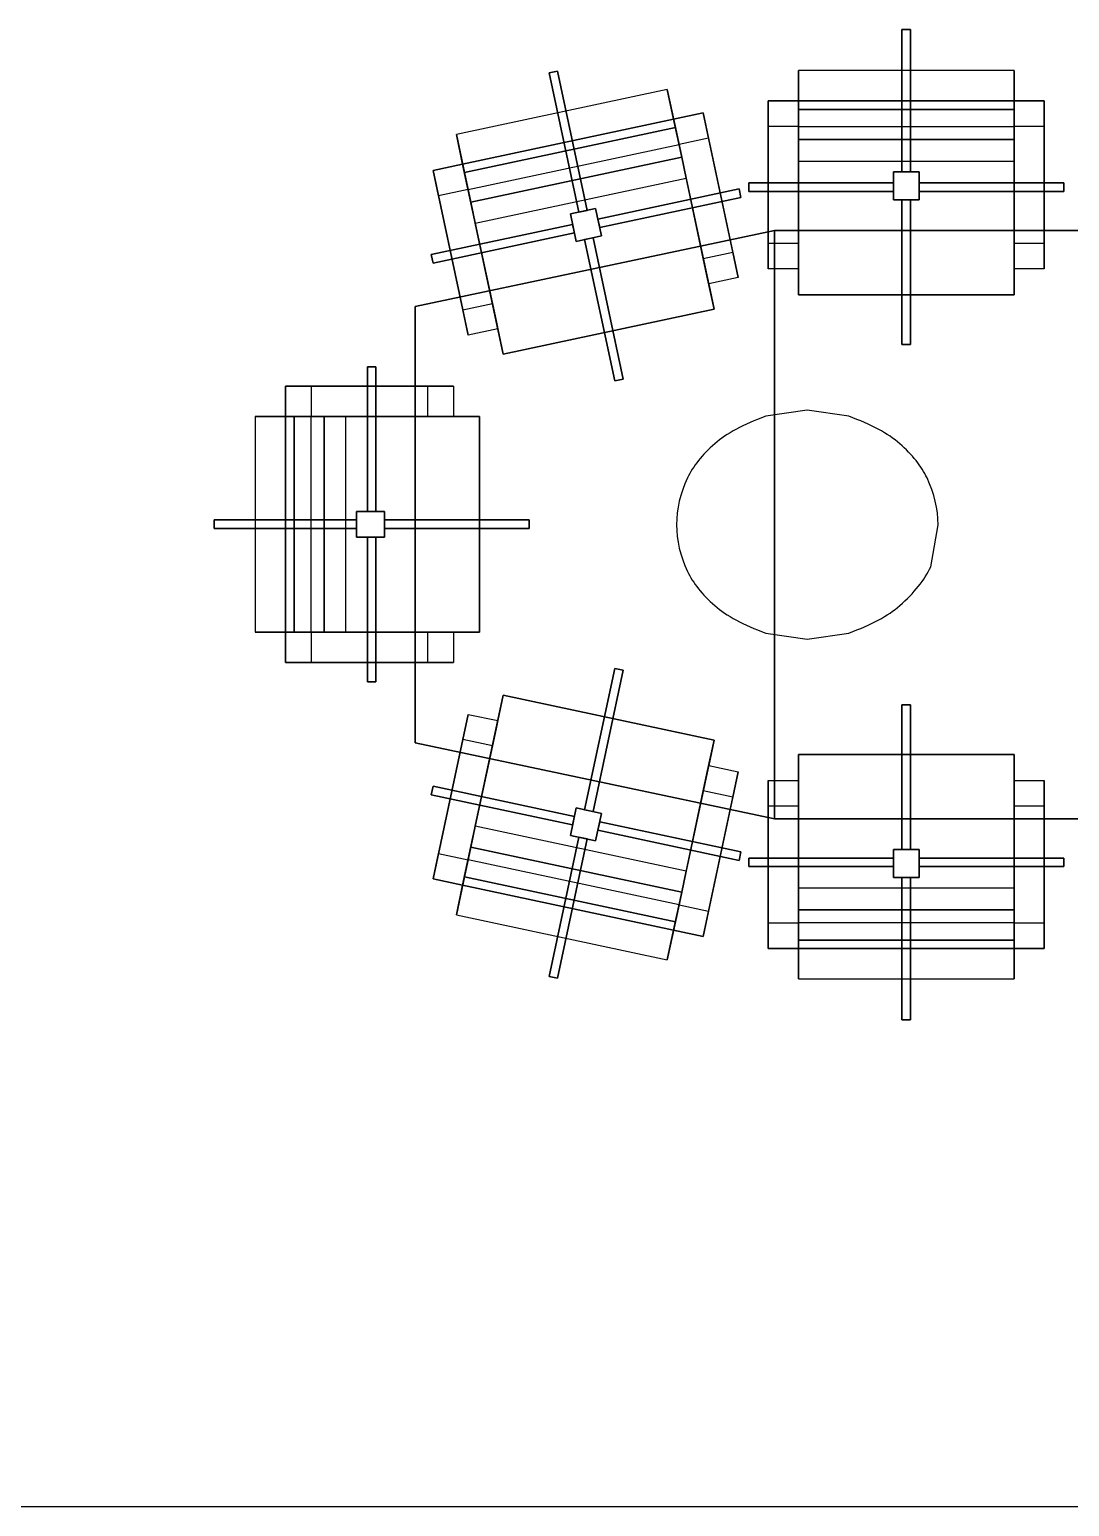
# Model space of a CAD drawing. Header units: millimetres. Extents: x 20731 to 81854, y 49951 to 93037.
# Drawn here: x 62658 to 65294, y 62216 to 65958 of the extents above; entities that cross this region are included whole.
import ezdxf

# ---------------------------------------------------------------- set-up
doc = ezdxf.new("R2010")
doc.units = ezdxf.units.MM
doc.layers.add('www.cad-blocks.net', color=7, linetype='Continuous')

# ---------------------------------------------------------------- blocks, each defined once
blk = doc.blocks.new('A$C4C5B6356')
for p, q in [((1503, 1544.4, 0), (1397.6, 1529, 0)), ((1608.4, 1529, 0), (1503, 1544.4, 0)), ((1816, 1147.9, 0), (1834.4, 1254.4, 0)), ((1397.6, 979.9, 0), (1503, 964.5, 0)), ((1503, 964.5, 0), (1608.4, 979.9, 0))]:
    blk.add_line(p, q)
for centre, major_axis, start_param, end_param in [((1875.9, 1382.4, 0), (-649.8, 0), -0.743593, -0.363979), ((1130.1, 1382.4, 0), (649.8, 0), 0.363979, 0.743593), ((2482.3, 1305.4, 0), (1298.8, 0), 2.777614, 2.985087), ((523.6, 1305.4, 0), (-1298.8, 0), 3.298098, 3.505572), ((3450.5, 1254.4, 0), (2278.9, 0), 2.985087, 3.141593), ((-444.5, 1254.4, 0), (-2278.9, 0), 3.141593, 3.298098), ((3450.5, 1254.4, 0), (2278.9, 0), 3.141593, 3.298098), ((2482.3, 1203.5, 0), (-1298.8, 0), 0.156505, 0.363979), ((358.1, 1224.5, 0), (-1476, 0), 2.777614, 2.985087), ((1875.9, 1126.5, 0), (-649.8, 0), 0.363979, 0.743593), ((1130.1, 1126.5, 0), (649.8, 0), -0.743593, -0.363979)]:
    blk.add_ellipse(centre, major_axis=major_axis, ratio=0.333333, start_param=start_param, end_param=end_param)
at = {"linetype": 'Continuous'}
for points in [[(1764.9, 2508.9, 0), (1743, 2508.9, 0), (1743, 2508.9, 53.8), (1764.9, 2508.9, 53.8)], [(1743, 2508.9, 0), (1743, 2148.1, 117.4), (1743, 2148.1, 171.2), (1743, 2508.9, 53.8)], [(1764.9, 2508.9, 53.8), (1743, 2508.9, 53.8), (1743, 2148.1, 171.2), (1764.9, 2148.1, 171.2)], [(1764.9, 2508.9, 0), (1764.9, 2148.1, 117.4), (1764.9, 2148.1, 171.2), (1764.9, 2508.9, 53.8)], [(870, 2403.5, 0), (848.6, 2399, 0), (848.6, 2399, 53.8), (870, 2403.5, 53.8)], [(870, 2403.5, 53.8), (848.6, 2399, 53.8), (923.8, 2046.1, 171.2), (945.2, 2050.7, 171.2)], [(848.6, 2399, 0), (923.8, 2046.1, 117.4), (923.8, 2046.1, 171.2), (848.6, 2399, 53.8)], [(870, 2403.5, 0), (945.2, 2050.7, 117.4), (945.2, 2050.7, 171.2), (870, 2403.5, 53.8)], [(1480.6, 2306.6, 978.1), (2027.2, 2306.6, 978.1), (2027.2, 2405, 978.1), (1480.6, 2405, 978.1)], [(2027.2, 2328.5, 694.5), (2027.2, 2405, 978.1), (1480.6, 2405, 978.1), (1480.6, 2328.5, 694.5)], [(1480.6, 2230.1, 694.5), (1480.6, 2328.5, 694.5), (1480.6, 2405, 978.1), (1480.6, 2306.6, 978.1)], [(2027.2, 2230.1, 694.5), (2027.2, 2328.5, 694.5), (2027.2, 2405, 978.1), (2027.2, 2306.6, 978.1)], [(634.2, 2146.5, 978.1), (1168.8, 2260.4, 978.1), (1148.3, 2356.6, 978.1), (613.7, 2242.7, 978.1)], [(1164.2, 2281.8, 694.5), (1148.3, 2356.6, 978.1), (613.7, 2242.7, 978.1), (629.6, 2167.9, 694.5)], [(1184.7, 2185.6, 694.5), (1164.2, 2281.8, 694.5), (1148.3, 2356.6, 978.1), (1168.8, 2260.4, 978.1)], [(1404.1, 2328.5, 694.5), (1404.1, 2262.9, 391.3), (1404.1, 1902.2, 391.3), (1404.1, 1967.8, 694.5)], [(1404.1, 2328.5, 694.5), (1480.6, 2328.5, 694.5), (1480.6, 2262.9, 391.3), (1404.1, 2262.9, 391.3)], [(1404.1, 2328.5, 694.5), (1404.1, 1967.8, 694.5), (1480.6, 1967.8, 694.5), (1480.6, 2328.5, 694.5)], [(2027.2, 2328.5, 694.5), (1480.6, 2328.5, 694.5), (1480.6, 2262.9, 391.3), (2027.2, 2262.9, 391.3)], [(2027.2, 2328.5, 694.5), (2103.7, 2328.5, 694.5), (2103.7, 2262.9, 391.3), (2027.2, 2262.9, 391.3)], [(2027.2, 2328.5, 694.5), (2027.2, 1967.8, 694.5), (2103.7, 1967.8, 694.5), (2103.7, 2328.5, 694.5)], [(2103.7, 2328.5, 694.5), (2103.7, 2262.9, 391.3), (2103.7, 1902.2, 391.3), (2103.7, 1967.8, 694.5)], [(1164.2, 2281.8, 694.5), (1239.1, 2297.7, 694.5), (1252.7, 2233.6, 391.3), (1177.9, 2217.6, 391.3)], [(1164.2, 2281.8, 694.5), (1239.4, 1929, 694.5), (1314.3, 1944.9, 694.5), (1239.1, 2297.7, 694.5)], [(1239.1, 2297.7, 694.5), (1252.7, 2233.6, 391.3), (1327.9, 1880.8, 391.3), (1314.3, 1944.9, 694.5)], [(1480.6, 2230.1, 694.5), (2027.2, 2230.1, 694.5), (2027.2, 2306.6, 978.1), (1480.6, 2306.6, 978.1)], [(1164.2, 2281.8, 694.5), (629.6, 2167.9, 694.5), (643.3, 2103.7, 391.3), (1177.9, 2217.6, 391.3)], [(650.2, 2071.6, 694.5), (1184.7, 2185.6, 694.5), (1168.8, 2260.4, 978.1), (634.2, 2146.5, 978.1)], [(650.2, 2071.6, 694.5), (629.6, 2167.9, 694.5), (613.7, 2242.7, 978.1), (634.2, 2146.5, 978.1)], [(1480.6, 1967.8, 694.5), (1480.6, 2230.1, 694.5), (1480.6, 2175.5, 489.1), (1480.6, 1923, 489.1)], [(2027.2, 2230.1, 694.5), (1480.6, 2230.1, 694.5), (1480.6, 2175.5, 489.1), (2027.2, 2175.5, 489.1)], [(2027.2, 1967.8, 694.5), (2027.2, 2230.1, 694.5), (2027.2, 2175.5, 489.1), (2027.2, 1923, 489.1)], [(1184.7, 2185.6, 694.5), (650.2, 2071.6, 694.5), (661.5, 2018.2, 489.1), (1196.1, 2132.1, 489.1)], [(1239.4, 1929, 694.5), (1184.7, 2185.6, 694.5), (1196.1, 2132.1, 489.1), (1248.7, 1885.2, 489.1)], [(1480.6, 2175.5, 489.1), (2027.2, 2175.5, 489.1), (2027.2, 1836.6, 489.1), (1480.6, 1836.6, 489.1)], [(554.8, 2151.9, 694.5), (629.6, 2167.9, 694.5), (643.3, 2103.7, 391.3), (568.5, 2087.8, 391.3)], [(554.8, 2151.9, 694.5), (630, 1799.1, 694.5), (704.8, 1815, 694.5), (629.6, 2167.9, 694.5)], [(554.8, 2151.9, 694.5), (568.5, 2087.8, 391.3), (643.7, 1734.9, 391.3), (630, 1799.1, 694.5)], [(1721.1, 2148.1, 117.4), (1786.7, 2148.1, 117.4), (1786.7, 2148.1, 415.7), (1721.1, 2148.1, 415.7)], [(1721.1, 2077.1, 117.4), (1721.1, 2148.1, 117.4), (1721.1, 2148.1, 415.7), (1721.1, 2077.1, 415.7)], [(1786.7, 2148.1, 117.4), (1786.7, 2077.1, 117.4), (1786.7, 2077.1, 415.7), (1786.7, 2148.1, 415.7)], [(661.5, 2018.2, 489.1), (1196.1, 2132.1, 489.1), (1266.8, 1800.7, 489.1), (732.2, 1686.7, 489.1)], [(1330.5, 2104.9, 0), (972.3, 2028.5, 117.4), (972.3, 2028.5, 171.2), (1330.5, 2104.9, 53.8)], [(1335, 2083.5, 53.8), (1330.5, 2104.9, 53.8), (972.3, 2028.5, 171.2), (976.9, 2007.1, 171.2)], [(1335, 2083.5, 0), (1330.5, 2104.9, 0), (1330.5, 2104.9, 53.8), (1335, 2083.5, 53.8)], [(1354.9, 2120.8, 53.8), (1354.9, 2098.9, 53.8), (1721.1, 2098.9, 171.2), (1721.1, 2120.8, 171.2)], [(1354.9, 2120.8, 0), (1721.1, 2120.8, 117.4), (1721.1, 2120.8, 171.2), (1354.9, 2120.8, 53.8)], [(1354.9, 2120.8, 0), (1354.9, 2098.9, 0), (1354.9, 2098.9, 53.8), (1354.9, 2120.8, 53.8)], [(1354.9, 2098.9, 0), (1721.1, 2098.9, 117.4), (1721.1, 2098.9, 171.2), (1354.9, 2098.9, 53.8)], [(2152.9, 2120.8, 0), (1786.7, 2120.8, 117.4), (1786.7, 2120.8, 171.2), (2152.9, 2120.8, 53.8)], [(2152.9, 2098.9, 53.8), (2152.9, 2120.8, 53.8), (1786.7, 2120.8, 171.2), (1786.7, 2098.9, 171.2)], [(2152.9, 2098.9, 0), (1786.7, 2098.9, 117.4), (1786.7, 2098.9, 171.2), (2152.9, 2098.9, 53.8)], [(2152.9, 2098.9, 0), (2152.9, 2120.8, 0), (2152.9, 2120.8, 53.8), (2152.9, 2098.9, 53.8)], [(704.8, 1815, 694.5), (650.2, 2071.6, 694.5), (661.5, 2018.2, 489.1), (714.2, 1771.3, 489.1)], [(1335, 2083.5, 0), (976.9, 2007.1, 117.4), (976.9, 2007.1, 171.2), (1335, 2083.5, 53.8)], [(1786.7, 2077.1, 117.4), (1721.1, 2077.1, 117.4), (1721.1, 2077.1, 415.7), (1786.7, 2077.1, 415.7)], [(1743, 1710.9, 0), (1743, 2077.1, 117.4), (1743, 2077.1, 171.2), (1743, 1710.9, 53.8)], [(1743, 1710.9, 53.8), (1764.9, 1710.9, 53.8), (1764.9, 2077.1, 171.2), (1743, 2077.1, 171.2)], [(1764.9, 1710.9, 0), (1764.9, 2077.1, 117.4), (1764.9, 2077.1, 171.2), (1764.9, 1710.9, 53.8)], [(902.5, 2041.6, 117.4), (966.6, 2055.2, 117.4), (966.6, 2055.2, 415.7), (902.5, 2041.6, 415.7)], [(917.3, 1972.1, 117.4), (902.5, 2041.6, 117.4), (902.5, 2041.6, 415.7), (917.3, 1972.1, 415.7)], [(966.6, 2055.2, 117.4), (981.4, 1985.8, 117.4), (981.4, 1985.8, 415.7), (966.6, 2055.2, 415.7)], [(1420.1, 2000.1, 863.1), (1420.1, 2000.1, 819.9), (508.8, 1806.8, 819.9), (508.8, 1806.8, 863.1)], [(508.8, 1806.8, 863.1), (1420.1, 2000.1, 863.1), (1420.1, 508.8, 863.1), (508.8, 702.1, 863.1)], [(550, 1938.5, 53.8), (554.5, 1917.1, 53.8), (912.7, 1993.5, 171.2), (908.2, 2014.8, 171.2)], [(550, 1938.5, 0), (908.2, 2014.8, 117.4), (908.2, 2014.8, 171.2), (550, 1938.5, 53.8)], [(554.5, 1917.1, 0), (912.7, 1993.5, 117.4), (912.7, 1993.5, 171.2), (554.5, 1917.1, 53.8)], [(981.4, 1985.8, 117.4), (917.3, 1972.1, 117.4), (917.3, 1972.1, 415.7), (981.4, 1985.8, 415.7)], [(3740, 2000.1, 819.9), (3740, 2000.1, 863.1), (1420.1, 2000.1, 863.1), (1420.1, 2000.1, 819.9)], [(1420.1, 2000.1, 863.1), (3740, 2000.1, 863.1), (3740, 508.8, 863.1), (1420.1, 508.8, 863.1)], [(1015, 1618.5, 53.8), (1036.4, 1623, 53.8), (960, 1981.2, 171.2), (938.6, 1976.6, 171.2)], [(1015, 1618.5, 0), (938.6, 1976.6, 117.4), (938.6, 1976.6, 171.2), (1015, 1618.5, 53.8)], [(1036.4, 1623, 0), (960, 1981.2, 117.4), (960, 1981.2, 171.2), (1036.4, 1623, 53.8)], [(1404.1, 1967.8, 694.5), (1480.6, 1967.8, 694.5), (1480.6, 1902.2, 391.3), (1404.1, 1902.2, 391.3)], [(2027.2, 1967.8, 694.5), (2103.7, 1967.8, 694.5), (2103.7, 1902.2, 391.3), (2027.2, 1902.2, 391.3)], [(550, 1938.5, 0), (554.5, 1917.1, 0), (554.5, 1917.1, 53.8), (550, 1938.5, 53.8)], [(1239.4, 1929, 694.5), (1314.3, 1944.9, 694.5), (1327.9, 1880.8, 391.3), (1253.1, 1864.8, 391.3)], [(1480.6, 1902.2, 391.3), (1480.6, 1836.6, 391.3), (1480.6, 1836.6, 489.1), (1480.6, 1923, 489.1)], [(2027.2, 1902.2, 391.3), (2027.2, 1836.6, 391.3), (2027.2, 1836.6, 489.1), (2027.2, 1923, 489.1)], [(1253.1, 1864.8, 391.3), (1266.8, 1800.7, 391.3), (1266.8, 1800.7, 489.1), (1248.7, 1885.2, 489.1)], [(1480.6, 1836.6, 489.1), (2027.2, 1836.6, 489.1), (2027.2, 1836.6, 391.3), (1480.6, 1836.6, 391.3)], [(508.8, 1806.8, 819.9), (508.8, 1806.8, 863.1), (508.8, 702.1, 863.1), (508.8, 702.1, 819.9)], [(630, 1799.1, 694.5), (704.8, 1815, 694.5), (718.5, 1750.9, 391.3), (643.7, 1734.9, 391.3)], [(732.2, 1686.7, 489.1), (1266.8, 1800.7, 489.1), (1266.8, 1800.7, 391.3), (732.2, 1686.7, 391.3)], [(718.5, 1750.9, 391.3), (732.2, 1686.7, 391.3), (732.2, 1686.7, 489.1), (714.2, 1771.3, 489.1)], [(1743, 1710.9, 0), (1764.9, 1710.9, 0), (1764.9, 1710.9, 53.8), (1743, 1710.9, 53.8)], [(409.9, 1654.4, 0), (388.1, 1654.4, 0), (388.1, 1654.4, 53.8), (409.9, 1654.4, 53.8)], [(388.1, 1654.4, 0), (388.1, 1288.2, 117.4), (388.1, 1288.2, 171.2), (388.1, 1654.4, 53.8)], [(409.9, 1654.4, 53.8), (388.1, 1654.4, 53.8), (388.1, 1288.2, 171.2), (409.9, 1288.2, 171.2)], [(409.9, 1654.4, 0), (409.9, 1288.2, 117.4), (409.9, 1288.2, 171.2), (409.9, 1654.4, 53.8)], [(1015, 1618.5, 0), (1036.4, 1623, 0), (1036.4, 1623, 53.8), (1015, 1618.5, 53.8)], [(180.4, 1605.2, 694.5), (246, 1605.2, 391.3), (606.7, 1605.2, 391.3), (541.1, 1605.2, 694.5)], [(180.4, 1528.7, 694.5), (180.4, 1605.2, 694.5), (246, 1605.2, 391.3), (246, 1528.7, 391.3)], [(180.4, 1528.7, 694.5), (541.1, 1528.7, 694.5), (541.1, 1605.2, 694.5), (180.4, 1605.2, 694.5)], [(541.1, 1528.7, 694.5), (541.1, 1605.2, 694.5), (606.7, 1605.2, 391.3), (606.7, 1528.7, 391.3)], [(202.2, 982.1, 978.1), (202.2, 1528.7, 978.1), (103.9, 1528.7, 978.1), (103.9, 982.1, 978.1)], [(180.4, 1528.7, 694.5), (103.9, 1528.7, 978.1), (103.9, 982.1, 978.1), (180.4, 982.1, 694.5)], [(278.8, 1528.7, 694.5), (180.4, 1528.7, 694.5), (103.9, 1528.7, 978.1), (202.2, 1528.7, 978.1)], [(180.4, 1528.7, 694.5), (180.4, 982.1, 694.5), (246, 982.1, 391.3), (246, 1528.7, 391.3)], [(278.8, 982.1, 694.5), (278.8, 1528.7, 694.5), (202.2, 1528.7, 978.1), (202.2, 982.1, 978.1)], [(541.1, 1528.7, 694.5), (278.8, 1528.7, 694.5), (333.4, 1528.7, 489.1), (585.9, 1528.7, 489.1)], [(278.8, 1528.7, 694.5), (278.8, 982.1, 694.5), (333.4, 982.1, 489.1), (333.4, 1528.7, 489.1)], [(333.4, 982.1, 489.1), (333.4, 1528.7, 489.1), (672.3, 1528.7, 489.1), (672.3, 982.1, 489.1)], [(606.7, 1528.7, 391.3), (672.3, 1528.7, 391.3), (672.3, 1528.7, 489.1), (585.9, 1528.7, 489.1)], [(672.3, 982.1, 489.1), (672.3, 1528.7, 489.1), (672.3, 1528.7, 391.3), (672.3, 982.1, 391.3)], [(360.7, 1222.6, 117.4), (360.7, 1288.2, 117.4), (360.7, 1288.2, 415.7), (360.7, 1222.6, 415.7)], [(360.7, 1288.2, 117.4), (431.8, 1288.2, 117.4), (431.8, 1288.2, 415.7), (360.7, 1288.2, 415.7)], [(431.8, 1288.2, 117.4), (431.8, 1222.6, 117.4), (431.8, 1222.6, 415.7), (431.8, 1288.2, 415.7)], [(0, 1266.3, 0), (0, 1244.5, 0), (0, 1244.5, 53.8), (0, 1266.3, 53.8)], [(0, 1266.3, 0), (360.7, 1266.3, 117.4), (360.7, 1266.3, 171.2), (0, 1266.3, 53.8)], [(0, 1266.3, 53.8), (0, 1244.5, 53.8), (360.7, 1244.5, 171.2), (360.7, 1266.3, 171.2)], [(0, 1244.5, 0), (360.7, 1244.5, 117.4), (360.7, 1244.5, 171.2), (0, 1244.5, 53.8)], [(798, 1266.3, 0), (431.8, 1266.3, 117.4), (431.8, 1266.3, 171.2), (798, 1266.3, 53.8)], [(798, 1244.5, 53.8), (798, 1266.3, 53.8), (431.8, 1266.3, 171.2), (431.8, 1244.5, 171.2)], [(798, 1244.5, 0), (431.8, 1244.5, 117.4), (431.8, 1244.5, 171.2), (798, 1244.5, 53.8)], [(798, 1244.5, 0), (798, 1266.3, 0), (798, 1266.3, 53.8), (798, 1244.5, 53.8)], [(431.8, 1222.6, 117.4), (360.7, 1222.6, 117.4), (360.7, 1222.6, 415.7), (431.8, 1222.6, 415.7)], [(388.1, 856.4, 53.8), (409.9, 856.4, 53.8), (409.9, 1222.6, 171.2), (388.1, 1222.6, 171.2)], [(388.1, 856.4, 0), (388.1, 1222.6, 117.4), (388.1, 1222.6, 171.2), (388.1, 856.4, 53.8)], [(409.9, 856.4, 0), (409.9, 1222.6, 117.4), (409.9, 1222.6, 171.2), (409.9, 856.4, 53.8)], [(278.8, 982.1, 694.5), (180.4, 982.1, 694.5), (103.9, 982.1, 978.1), (202.2, 982.1, 978.1)], [(180.4, 905.6, 694.5), (180.4, 982.1, 694.5), (246, 982.1, 391.3), (246, 905.6, 391.3)], [(180.4, 905.6, 694.5), (541.1, 905.6, 694.5), (541.1, 982.1, 694.5), (180.4, 982.1, 694.5)], [(541.1, 982.1, 694.5), (278.8, 982.1, 694.5), (333.4, 982.1, 489.1), (585.9, 982.1, 489.1)], [(541.1, 905.6, 694.5), (541.1, 982.1, 694.5), (606.7, 982.1, 391.3), (606.7, 905.6, 391.3)], [(606.7, 982.1, 391.3), (672.3, 982.1, 391.3), (672.3, 982.1, 489.1), (585.9, 982.1, 489.1)], [(180.4, 905.6, 694.5), (246, 905.6, 391.3), (606.7, 905.6, 391.3), (541.1, 905.6, 694.5)], [(1015, 890.4, 53.8), (938.6, 532.2, 171.2), (938.6, 532.2, 117.4), (1015, 890.4, 0)], [(938.6, 532.2, 171.2), (960, 527.7, 171.2), (1036.4, 885.8, 53.8), (1015, 890.4, 53.8)], [(1036.4, 885.8, 53.8), (960, 527.7, 171.2), (960, 527.7, 117.4), (1036.4, 885.8, 0)], [(1015, 890.4, 53.8), (1036.4, 885.8, 53.8), (1036.4, 885.8, 0), (1015, 890.4, 0)], [(388.1, 856.4, 0), (409.9, 856.4, 0), (409.9, 856.4, 53.8), (388.1, 856.4, 53.8)], [(732.2, 822.1, 489.1), (1266.8, 708.2, 489.1), (1196.1, 376.8, 489.1), (661.5, 490.7, 489.1)], [(714.2, 737.6, 489.1), (732.2, 822.1, 489.1), (732.2, 822.1, 391.3), (718.5, 758, 391.3)], [(732.2, 822.1, 391.3), (1266.8, 708.2, 391.3), (1266.8, 708.2, 489.1), (732.2, 822.1, 489.1)], [(1743, 798, 53.8), (1764.9, 798, 53.8), (1764.9, 798, 0), (1743, 798, 0)], [(1743, 798, 53.8), (1743, 431.8, 171.2), (1743, 431.8, 117.4), (1743, 798, 0)], [(1743, 431.8, 171.2), (1764.9, 431.8, 171.2), (1764.9, 798, 53.8), (1743, 798, 53.8)], [(1764.9, 798, 53.8), (1764.9, 431.8, 171.2), (1764.9, 431.8, 117.4), (1764.9, 798, 0)], [(630, 709.8, 694.5), (643.7, 773.9, 391.3), (568.5, 421.1, 391.3), (554.8, 357, 694.5)], [(643.7, 773.9, 391.3), (718.5, 758, 391.3), (704.8, 693.8, 694.5), (630, 709.8, 694.5)], [(714.2, 737.6, 489.1), (661.5, 490.7, 489.1), (650.2, 437.2, 694.5), (704.8, 693.8, 694.5)], [(508.8, 702.1, 863.1), (508.8, 702.1, 819.9), (1420.1, 508.8, 819.9), (1420.1, 508.8, 863.1)], [(629.6, 341, 694.5), (704.8, 693.8, 694.5), (630, 709.8, 694.5), (554.8, 357, 694.5)], [(1248.7, 623.7, 489.1), (1266.8, 708.2, 489.1), (1266.8, 708.2, 391.3), (1253.1, 644.1, 391.3)], [(1253.1, 644.1, 391.3), (1327.9, 628.1, 391.3), (1314.3, 564, 694.5), (1239.4, 579.9, 694.5)], [(1480.6, 672.3, 391.3), (2027.2, 672.3, 391.3), (2027.2, 672.3, 489.1), (1480.6, 672.3, 489.1)], [(1480.6, 585.9, 489.1), (1480.6, 672.3, 489.1), (1480.6, 672.3, 391.3), (1480.6, 606.7, 391.3)], [(1480.6, 672.3, 489.1), (2027.2, 672.3, 489.1), (2027.2, 333.4, 489.1), (1480.6, 333.4, 489.1)], [(2027.2, 585.9, 489.1), (2027.2, 672.3, 489.1), (2027.2, 672.3, 391.3), (2027.2, 606.7, 391.3)], [(1248.7, 623.7, 489.1), (1196.1, 376.8, 489.1), (1184.7, 323.3, 694.5), (1239.4, 579.9, 694.5)], [(1314.3, 564, 694.5), (1327.9, 628.1, 391.3), (1252.7, 275.3, 391.3), (1239.1, 211.1, 694.5)], [(1404.1, 541.1, 694.5), (1404.1, 606.7, 391.3), (1404.1, 246, 391.3), (1404.1, 180.4, 694.5)], [(1404.1, 606.7, 391.3), (1480.6, 606.7, 391.3), (1480.6, 541.1, 694.5), (1404.1, 541.1, 694.5)], [(2027.2, 606.7, 391.3), (2103.7, 606.7, 391.3), (2103.7, 541.1, 694.5), (2027.2, 541.1, 694.5)], [(2103.7, 541.1, 694.5), (2103.7, 606.7, 391.3), (2103.7, 246, 391.3), (2103.7, 180.4, 694.5)], [(908.2, 494, 171.2), (912.7, 515.4, 171.2), (554.5, 591.7, 53.8), (550, 570.4, 53.8)], [(550, 570.4, 53.8), (554.5, 591.7, 53.8), (554.5, 591.7, 0), (550, 570.4, 0)], [(550, 570.4, 53.8), (908.2, 494, 171.2), (908.2, 494, 117.4), (550, 570.4, 0)], [(554.5, 591.7, 53.8), (912.7, 515.4, 171.2), (912.7, 515.4, 117.4), (554.5, 591.7, 0)], [(1239.1, 211.1, 694.5), (1314.3, 564, 694.5), (1239.4, 579.9, 694.5), (1164.2, 227.1, 694.5)], [(1480.6, 585.9, 489.1), (1480.6, 333.4, 489.1), (1480.6, 278.8, 694.5), (1480.6, 541.1, 694.5)], [(2027.2, 585.9, 489.1), (2027.2, 333.4, 489.1), (2027.2, 278.8, 694.5), (2027.2, 541.1, 694.5)], [(917.3, 536.8, 415.7), (902.5, 467.3, 415.7), (902.5, 467.3, 117.4), (917.3, 536.8, 117.4)], [(981.4, 523.1, 415.7), (917.3, 536.8, 415.7), (917.3, 536.8, 117.4), (981.4, 523.1, 117.4)], [(1480.6, 180.4, 694.5), (1480.6, 541.1, 694.5), (1404.1, 541.1, 694.5), (1404.1, 180.4, 694.5)], [(2103.7, 180.4, 694.5), (2103.7, 541.1, 694.5), (2027.2, 541.1, 694.5), (2027.2, 180.4, 694.5)], [(1196.1, 376.8, 489.1), (661.5, 490.7, 489.1), (650.2, 437.2, 694.5), (1184.7, 323.3, 694.5)], [(966.6, 453.6, 415.7), (981.4, 523.1, 415.7), (981.4, 523.1, 117.4), (966.6, 453.6, 117.4)], [(976.9, 501.7, 171.2), (972.3, 480.4, 171.2), (1330.5, 404, 53.8), (1335, 425.4, 53.8)], [(1335, 425.4, 53.8), (976.9, 501.7, 171.2), (976.9, 501.7, 117.4), (1335, 425.4, 0)], [(1420.1, 508.8, 819.9), (1420.1, 508.8, 863.1), (3740, 508.8, 863.1), (3740, 508.8, 819.9)], [(848.6, 109.9, 53.8), (923.8, 462.7, 171.2), (923.8, 462.7, 117.4), (848.6, 109.9, 0)], [(945.2, 458.2, 171.2), (923.8, 462.7, 171.2), (848.6, 109.9, 53.8), (870, 105.4, 53.8)], [(870, 105.4, 53.8), (945.2, 458.2, 171.2), (945.2, 458.2, 117.4), (870, 105.4, 0)], [(902.5, 467.3, 415.7), (966.6, 453.6, 415.7), (966.6, 453.6, 117.4), (902.5, 467.3, 117.4)], [(1330.5, 404, 53.8), (972.3, 480.4, 171.2), (972.3, 480.4, 117.4), (1330.5, 404, 0)], [(568.5, 421.1, 391.3), (643.3, 405.2, 391.3), (629.6, 341, 694.5), (554.8, 357, 694.5)], [(634.2, 362.4, 978.1), (613.7, 266.2, 978.1), (629.6, 341, 694.5), (650.2, 437.2, 694.5)], [(634.2, 362.4, 978.1), (1168.8, 248.5, 978.1), (1184.7, 323.3, 694.5), (650.2, 437.2, 694.5)], [(1335, 425.4, 53.8), (1330.5, 404, 53.8), (1330.5, 404, 0), (1335, 425.4, 0)], [(1786.7, 431.8, 415.7), (1721.1, 431.8, 415.7), (1721.1, 431.8, 117.4), (1786.7, 431.8, 117.4)], [(1721.1, 431.8, 415.7), (1721.1, 360.7, 415.7), (1721.1, 360.7, 117.4), (1721.1, 431.8, 117.4)], [(1786.7, 360.7, 415.7), (1786.7, 431.8, 415.7), (1786.7, 431.8, 117.4), (1786.7, 360.7, 117.4)], [(1177.9, 291.2, 391.3), (643.3, 405.2, 391.3), (629.6, 341, 694.5), (1164.2, 227.1, 694.5)], [(1721.1, 388.1, 171.2), (1721.1, 409.9, 171.2), (1354.9, 409.9, 53.8), (1354.9, 388.1, 53.8)], [(1354.9, 409.9, 53.8), (1721.1, 409.9, 171.2), (1721.1, 409.9, 117.4), (1354.9, 409.9, 0)], [(1354.9, 388.1, 53.8), (1354.9, 409.9, 53.8), (1354.9, 409.9, 0), (1354.9, 388.1, 0)], [(1354.9, 388.1, 53.8), (1721.1, 388.1, 171.2), (1721.1, 388.1, 117.4), (1354.9, 388.1, 0)], [(2152.9, 409.9, 53.8), (1786.7, 409.9, 171.2), (1786.7, 409.9, 117.4), (2152.9, 409.9, 0)], [(1786.7, 409.9, 171.2), (1786.7, 388.1, 171.2), (2152.9, 388.1, 53.8), (2152.9, 409.9, 53.8)], [(2152.9, 388.1, 53.8), (1786.7, 388.1, 171.2), (1786.7, 388.1, 117.4), (2152.9, 388.1, 0)], [(2152.9, 409.9, 53.8), (2152.9, 388.1, 53.8), (2152.9, 388.1, 0), (2152.9, 409.9, 0)], [(613.7, 266.2, 978.1), (1148.3, 152.2, 978.1), (1168.8, 248.5, 978.1), (634.2, 362.4, 978.1)], [(629.6, 341, 694.5), (613.7, 266.2, 978.1), (1148.3, 152.2, 978.1), (1164.2, 227.1, 694.5)], [(1721.1, 360.7, 415.7), (1786.7, 360.7, 415.7), (1786.7, 360.7, 117.4), (1721.1, 360.7, 117.4)], [(1743, 0, 53.8), (1743, 360.7, 171.2), (1743, 360.7, 117.4), (1743, 0, 0)], [(1764.9, 360.7, 171.2), (1743, 360.7, 171.2), (1743, 0, 53.8), (1764.9, 0, 53.8)], [(1764.9, 0, 53.8), (1764.9, 360.7, 171.2), (1764.9, 360.7, 117.4), (1764.9, 0, 0)], [(1168.8, 248.5, 978.1), (1148.3, 152.2, 978.1), (1164.2, 227.1, 694.5), (1184.7, 323.3, 694.5)], [(2027.2, 333.4, 489.1), (1480.6, 333.4, 489.1), (1480.6, 278.8, 694.5), (2027.2, 278.8, 694.5)], [(1177.9, 291.2, 391.3), (1252.7, 275.3, 391.3), (1239.1, 211.1, 694.5), (1164.2, 227.1, 694.5)], [(1480.6, 202.2, 978.1), (1480.6, 103.9, 978.1), (1480.6, 180.4, 694.5), (1480.6, 278.8, 694.5)], [(1480.6, 202.2, 978.1), (2027.2, 202.2, 978.1), (2027.2, 278.8, 694.5), (1480.6, 278.8, 694.5)], [(2027.2, 202.2, 978.1), (2027.2, 103.9, 978.1), (2027.2, 180.4, 694.5), (2027.2, 278.8, 694.5)], [(1404.1, 246, 391.3), (1480.6, 246, 391.3), (1480.6, 180.4, 694.5), (1404.1, 180.4, 694.5)], [(2027.2, 246, 391.3), (1480.6, 246, 391.3), (1480.6, 180.4, 694.5), (2027.2, 180.4, 694.5)], [(2027.2, 246, 391.3), (2103.7, 246, 391.3), (2103.7, 180.4, 694.5), (2027.2, 180.4, 694.5)], [(1480.6, 103.9, 978.1), (2027.2, 103.9, 978.1), (2027.2, 202.2, 978.1), (1480.6, 202.2, 978.1)], [(1480.6, 180.4, 694.5), (1480.6, 103.9, 978.1), (2027.2, 103.9, 978.1), (2027.2, 180.4, 694.5)], [(870, 105.4, 53.8), (848.6, 109.9, 53.8), (848.6, 109.9, 0), (870, 105.4, 0)], [(1764.9, 0, 53.8), (1743, 0, 53.8), (1743, 0, 0), (1764.9, 0, 0)]]:
    blk.add_3dface(points, dxfattribs=at)
blk = doc.blocks.new('FORMAT')
at = {"layer": 'www.cad-blocks.net', "color": 155, "true_color": 0x546d8e}
blk.add_line((26338.8, 62216.1), (70193.3, 62216.1), dxfattribs=at)

msp = doc.modelspace()

# ---------------------------------------------------------------- block references
for name, p in [('FORMAT', (0, 0)), ('A$C4C5B6356', (63126.4, 63449, -117.4))]:
    msp.add_blockref(name, p)

doc.saveas('drawing.dxf')
